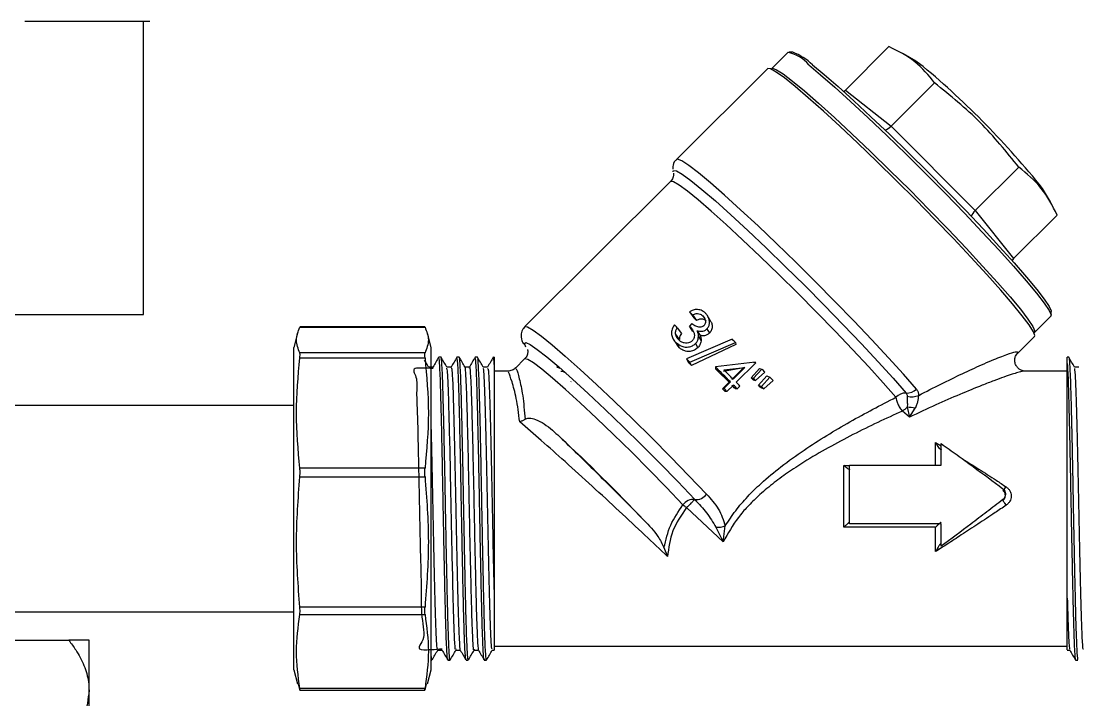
# Model space of a CAD drawing. Extents: x 75 to 2075, y 25 to 1460.
# Drawn here: x 573.8 to 705.5, y 1059.9 to 1144.5 of the extents above; entities that cross this region are included whole.
import ezdxf

# ---------------------------------------------------------------- set-up
doc = ezdxf.new("R2010")
doc.units = 0
doc.header["$LTSCALE"] = 5
doc.linetypes.add('SLD-KATı', pattern=[0])
doc.layers.get('0').update_dxf_attribs({"linetype": 'CONTINUOUS'})

msp = doc.modelspace()

# ---------------------------------------------------------------- linework, layer by layer
at = {"color": 7, "linetype": 'SLD-KATı'}
for p, q in [((574.274, 1144.499), (589.86, 1144.499)), ((589.067, 1107.921), (589.067, 1144.499)), ((676.55, 1135.908), (681.982, 1141.317)), ((669.392, 1140.592), (667.372, 1138.58)), ((669.998, 1140.624), (669.495, 1140.626)), ((685.334, 1139.486), (683.759, 1140.416)), ((666.867, 1138.581), (655.485, 1127.247)), ((682.241, 1131.382), (687.673, 1136.79)), ((676.55, 1135.908), (682.241, 1131.382)), ((682.241, 1131.382), (692.726, 1120.874)), ((692.726, 1120.874), (698.158, 1126.282)), ((655.085, 1125.708), (655.081, 1125.745)), ((654.743, 1124.492), (636.576, 1106.401)), ((702.098, 1121.958), (701.114, 1123.639)), ((692.726, 1120.874), (697.52, 1114.892)), ((697.52, 1114.892), (702.952, 1120.3)), ((547.281, 1107.921), (589.067, 1107.921)), ((657.104, 1108.244), (657.639, 1107.493)), ((657.485, 1107.88), (657.981, 1107.166)), ((658.761, 1107.747), (659.018, 1107.357)), ((702.187, 1107.796), (702.187, 1108.299)), ((657.43, 1106.783), (657.109, 1106.463)), ((657.552, 1105.802), (657.109, 1106.463)), ((700.133, 1105.681), (702.153, 1107.693)), ((608.257, 1105.578), (607.781, 1103.803)), ((608.553, 1106.338), (608.569, 1106.346)), ((608.553, 1106.338), (624.153, 1106.338)), ((624.137, 1106.365), (608.569, 1106.365)), ((624.153, 1106.338), (624.137, 1106.346)), ((624.924, 1103.803), (624.449, 1105.578)), ((655.861, 1104.814), (655.378, 1105.514)), ((655.594, 1106.27), (656.104, 1105.543)), ((658.086, 1105.888), (658.448, 1105.304)), ((658.238, 1105.151), (658.554, 1104.611)), ((659.293, 1106.124), (659.605, 1105.588)), ((697.878, 1102.932), (700.132, 1105.176)), ((607.781, 1094.883), (607.781, 1103.803)), ((624.924, 1063.612), (624.924, 1103.803)), ((655.856, 1103.775), (655.434, 1104.418)), ((655.856, 1103.775), (655.598, 1104.121)), ((662.432, 1104.832), (656.762, 1102.367)), ((657.163, 1101.974), (662.84, 1104.428)), ((662.884, 1104.156), (657.371, 1101.54)), ((657.865, 1104.287), (658.156, 1103.772)), ((662.84, 1104.428), (662.884, 1104.156)), ((624.153, 1103.116), (608.553, 1103.116)), ((608.553, 1102.509), (624.153, 1102.509)), ((626.149, 1102.593), (625.865, 1102.593)), ((628.417, 1102.593), (628.133, 1102.593)), ((630.685, 1102.593), (630.401, 1102.593)), ((632.781, 1102.593), (632.669, 1102.593)), ((632.781, 1102.593), (632.781, 1101.692)), ((704.387, 1102.593), (704.21, 1102.593)), ((704.21, 1101.793), (704.21, 1102.593)), ((625.156, 1101.365), (624.595, 1101.365)), ((627.423, 1101.365), (626.863, 1101.365)), ((629.691, 1101.365), (629.131, 1101.365)), ((631.959, 1101.365), (631.399, 1101.365)), ((636.572, 1102.365), (635.423, 1101.221)), ((640.721, 1101.456), (640.591, 1101.328)), ((656.762, 1102.367), (657.01, 1101.893)), ((657.371, 1101.54), (657.163, 1101.974)), ((665.301, 1101.963), (660.361, 1101.372)), ((660.361, 1101.372), (660.375, 1101.129)), ((663.838, 1101.243), (661.353, 1100.823)), ((661.411, 1100.994), (664.013, 1101.298)), ((662.38, 1099.791), (663.838, 1101.243)), ((664.013, 1101.298), (662.554, 1099.845)), ((662.941, 1099.455), (665.38, 1101.883)), ((664.013, 1101.298), (663.838, 1101.243)), ((664.797, 1100.028), (665.848, 1101.178)), ((665.096, 1101.94), (665.301, 1101.963)), ((665.848, 1101.178), (666.138, 1101.114)), ((705.662, 1101.365), (705.102, 1101.365)), ((634.499, 1100.85), (632.781, 1100.85)), ((664.797, 1100.028), (665.093, 1099.959)), ((666.138, 1101.114), (665.093, 1099.959)), ((665.364, 1099.683), (665.093, 1099.959)), ((665.364, 1099.683), (666.524, 1100.721)), ((665.705, 1099.101), (666.756, 1100.251)), ((667.148, 1100.082), (666.103, 1098.927)), ((666.756, 1100.251), (667.148, 1100.082)), ((704.21, 1100.85), (698.92, 1100.85)), ((642.356, 1099.556), (642.336, 1099.497)), ((661.231, 1098.647), (662.045, 1099.457)), ((661.405, 1098.701), (661.231, 1098.647)), ((662.219, 1099.511), (661.405, 1098.701)), ((661.792, 1098.311), (662.605, 1099.121)), ((662.219, 1099.511), (662.045, 1099.457)), ((662.812, 1098.681), (663.073, 1098.647)), ((663.073, 1098.647), (663.408, 1098.981)), ((665.041, 1099.78), (665.364, 1099.683)), ((665.943, 1098.856), (665.705, 1099.101)), ((665.705, 1099.101), (666.103, 1098.927)), ((665.943, 1098.856), (666.369, 1098.655)), ((666.369, 1098.655), (666.103, 1098.927)), ((666.369, 1098.655), (667.529, 1099.692)), ((661.792, 1098.311), (661.579, 1098.296)), ((607.781, 1096.564), (547.281, 1096.564)), ((684.272, 1096.762), (684.243, 1096.337)), ((684.243, 1096.337), (684.54, 1095.106)), ((684.54, 1095.106), (685.261, 1096.221)), ((607.781, 1063.612), (607.781, 1094.883)), ((684.54, 1095.106), (683.649, 1095.866)), ((687.781, 1089.085), (687.781, 1091.947)), ((688.496, 1089.119), (688.496, 1091.805)), ((624.153, 1088.739), (608.553, 1088.739)), ((676.353, 1081.385), (676.353, 1089.085)), ((677.067, 1081.826), (677.067, 1089.119)), ((677.067, 1089.119), (688.496, 1089.119)), ((608.553, 1087.667), (624.153, 1087.667)), ((696.494, 1085.339), (696.494, 1085.505)), ((661.322, 1079.554), (656.762, 1083.828)), ((660.405, 1081.393), (661.322, 1079.554)), ((661.322, 1079.554), (661.585, 1081.551)), ((677.067, 1081.999), (677.059, 1081.999)), ((688.496, 1081.826), (677.067, 1081.826)), ((688.496, 1079.005), (688.496, 1081.826)), ((687.781, 1081.385), (676.353, 1081.385)), ((687.781, 1078.344), (687.781, 1081.385)), ((653.94, 1078.849), (654.378, 1077.713)), ((624.153, 1071.415), (608.553, 1071.415)), ((547.281, 1070.85), (607.781, 1070.85)), ((608.553, 1070.505), (624.153, 1070.505)), ((567.661, 1067.288), (579.759, 1067.288)), ((582.281, 1061.012), (582.281, 1067.288)), ((625.723, 1066.049), (626.284, 1066.049)), ((627.99, 1066.049), (628.552, 1066.049)), ((630.258, 1066.049), (630.819, 1066.049)), ((632.526, 1066.049), (632.781, 1066.049)), ((632.781, 1066.564), (704.21, 1066.564)), ((704.21, 1066.049), (704.523, 1066.049)), ((624.924, 1064.821), (625.015, 1064.821)), ((626.999, 1064.821), (627.283, 1064.821)), ((629.267, 1064.821), (629.551, 1064.821)), ((631.535, 1064.821), (631.818, 1064.821)), ((705.238, 1064.821), (705.521, 1064.821)), ((607.781, 1063.612), (608.257, 1061.836)), ((624.449, 1061.837), (624.924, 1063.612)), ((608.352, 1061.862), (608.553, 1061.077)), ((624.153, 1061.077), (624.356, 1061.862)), ((582.281, 1045.859), (582.281, 1061.012)), ((624.153, 1061.291), (608.553, 1061.291)), ((608.569, 1061.05), (624.137, 1061.05))]:
    msp.add_line(p, q, dxfattribs=at)
at = {"color": 8, "linetype": 'SLD-KATı'}
for p, q in [((698.084, 1103.207), (697.858, 1102.952)), ((687.781, 1091.947), (688.496, 1091.523)), ((676.353, 1089.085), (677.067, 1089.085))]:
    msp.add_line(p, q, dxfattribs=at)
at = {"color": 7, "linetype": 'SLD-KATı', "flags": 128}
for points in [[(686.249, 1138.825), (685.48, 1139.394), (685.334, 1139.486)], [(700.132, 1105.176), (700.167, 1105.281), (699.989, 1105.772), (699.46, 1106.606), (698.591, 1107.766), (697.4, 1109.226), (695.913, 1110.956), (694.161, 1112.919), (692.182, 1115.073), (690.018, 1117.372), (687.715, 1119.767), (685.323, 1122.207), (682.891, 1124.64), (680.472, 1127.014), (678.118, 1129.279), (675.878, 1131.386), (673.801, 1133.29), (671.931, 1134.951), (670.307, 1136.334), (668.965, 1137.408), (667.932, 1138.152), (667.231, 1138.548), (666.877, 1138.59), (666.867, 1138.581)], [(667.338, 1138.5), (667.464, 1138.614), (667.948, 1138.442), (668.786, 1137.906), (669.959, 1137.017)], [(671.979, 1139.029), (673.459, 1137.808), (675.215, 1136.282), (677.206, 1134.484), (679.389, 1132.456), (681.714, 1130.241), (684.13, 1127.891), (686.582, 1125.457), (689.017, 1122.993), (691.379, 1120.555), (693.616, 1118.197), (695.677, 1115.972), (697.518, 1113.93), (699.096, 1112.115), (700.376, 1110.57), (701.33, 1109.327), (701.937, 1108.416), (702.182, 1107.855), (702.153, 1107.693)], [(672.444, 1139.052), (673.901, 1137.849), (675.63, 1136.346), (677.59, 1134.577), (679.739, 1132.579), (682.029, 1130.399), (684.408, 1128.085), (686.822, 1125.688), (689.22, 1123.262), (691.545, 1120.862), (693.748, 1118.54), (695.777, 1116.35), (697.589, 1114.338), (699.143, 1112.552), (700.404, 1111.03), (701.343, 1109.807), (701.94, 1108.909), (702.182, 1108.357), (702.187, 1108.299)], [(669.959, 1137.017), (671.439, 1135.796), (673.194, 1134.27), (675.186, 1132.472), (677.368, 1130.444), (679.694, 1128.23), (682.11, 1125.879), (684.562, 1123.445), (686.997, 1120.981), (689.359, 1118.543), (691.595, 1116.185), (693.657, 1113.96), (695.497, 1111.918), (697.075, 1110.104), (698.356, 1108.558), (699.31, 1107.315), (699.916, 1106.404), (700.162, 1105.844), (700.052, 1105.648)], [(636.701, 1103.858), (636.543, 1104.291), (636.723, 1104.408), (637.257, 1104.165), (638.132, 1103.568), (639.327, 1102.63), (640.813, 1101.377), (642.553, 1099.837), (644.504, 1098.049), (646.62, 1096.057), (648.847, 1093.909), (651.132, 1091.658), (653.418, 1089.36), (655.65, 1087.069), (657.772, 1084.844)], [(640.591, 1101.328), (640.666, 1101.351), (640.969, 1101.241)]]:
    msp.add_lwpolyline(points, dxfattribs=at)
at = {"color": 8, "linetype": 'SLD-KATı', "flags": 128}
for points in [[(685.398, 1098.622), (683.785, 1100.466), (681.92, 1102.526), (679.845, 1104.759), (677.605, 1107.116), (675.246, 1109.546), (672.821, 1111.998), (670.38, 1114.419), (667.976, 1116.756), (665.662, 1118.96), (663.486, 1120.984), (661.495, 1122.783), (659.732, 1124.32), (658.236, 1125.561), (657.037, 1126.48), (656.161, 1127.057), (655.629, 1127.279), (655.487, 1127.249)], [(655.081, 1125.745), (655.126, 1125.88), (655.493, 1125.826), (656.219, 1125.404), (657.287, 1124.624), (658.674, 1123.504), (660.346, 1122.068), (662.267, 1120.35), (664.392, 1118.389), (666.673, 1116.229), (669.059, 1113.919), (671.494, 1111.514), (673.923, 1109.066), (676.291, 1106.632), (678.545, 1104.267), (680.632, 1102.025), (682.505, 1099.958), (684.121, 1098.112)], [(682.844, 1097.602), (681.278, 1099.39), (679.463, 1101.393), (677.442, 1103.565), (675.259, 1105.855), (672.965, 1108.213), (670.611, 1110.585), (668.252, 1112.916), (665.941, 1115.153), (663.731, 1117.245), (661.672, 1119.145), (659.812, 1120.81), (658.192, 1122.2), (656.849, 1123.286), (655.814, 1124.042), (655.111, 1124.45), (654.755, 1124.502), (654.743, 1124.492)], [(636.576, 1106.401), (636.588, 1106.411), (636.943, 1106.36), (637.644, 1105.953), (638.676, 1105.2), (640.016, 1104.117), (641.632, 1102.73), (643.488, 1101.07), (645.543, 1099.175), (647.748, 1097.087), (650.055, 1094.854), (652.411, 1092.527), (654.762, 1090.159), (657.054, 1087.804), (659.237, 1085.514)], [(656.308, 1084.173), (654.251, 1086.33), (652.085, 1088.549), (649.87, 1090.773), (647.662, 1092.941), (645.521, 1094.997), (643.504, 1096.886), (641.663, 1098.559), (640.048, 1099.97), (638.702, 1101.082), (637.659, 1101.867), (636.949, 1102.303), (636.588, 1102.378), (636.573, 1102.366)]]:
    msp.add_lwpolyline(points, dxfattribs=at)
at = {"color": 7, "linetype": 'SLD-KATı'}
for centre, radius, start, end in [((668.581, 1136.326), 4.342, 38.50312, 79.23245), ((667.249, 1133.659), 7.487, 46.06996, 68.45788), ((618.44, 1057.582), 105.823, 38.6253, 50.15077), ((443.708, 884.72), 309.032, 46.23017, 46.32782), ((427.03, 867.373), 330.626, 46.26639, 46.35356), ((467.388, 908.208), 275.518, 46.23022, 46.32863), ((380.538, 819.975), 400.759, 45.21741, 45.29947), ((409.852, 849.756), 353.237, 45.56273, 45.6538), ((399.343, 838.332), 368.587, 45.56935, 45.64777), ((392.111, 831.709), 380.363, 44.75441, 45.15047), ((609.545, 1046.741), 78.474, 44.64282, 44.72442), ((641.1, 1099.9), 0.921, 47.97941, 90.27673), ((418.107, 857.595), 343.515, 44.75515, 45.1492), ((392.82, 832.42), 379.833, 44.75377, 44.99818), ((454.78, 893.677), 294.429, 44.42793, 44.49559), ((420.235, 859.373), 344.829, 44.41931, 44.51094), ((401.773, 841.268), 370.687, 44.19868, 44.28297), ((402.477, 842.119), 364.363, 44.67476, 44.75242), ((365.688, 805.53), 416.411, 44.67659, 44.75221), ((389.776, 829.658), 383.303, 44.57583, 44.66518), ((398.331, 837.837), 371.631, 44.57143, 44.67399), ((381.437, 821.18), 395.83, 44.57326, 44.66955), ((684.207, 1099.752), 1.643, 267.01457, 316.5069), ((684.036, 1096.471), 1.643, 87.0165, 136.5043), ((684.842, 1099.709), 2.062, 253.35822, 294.24662), ((684.318, 1092.488), 3.85, 75.83159, 91.12685), ((449.691, 888.991), 279.396, 43.77261, 46.81057), ((657.94, 1086.411), 1.576, 263.88878, 325.33247), ((657.605, 1083.277), 1.576, 83.88514, 145.33474), ((660.628, 1084.216), 2.832, 265.49128, 289.74691)]:
    msp.add_arc(centre, radius, start, end, dxfattribs=at)
for centre, major_axis, ratio, start_param, end_param in [((675.385, 1137.075), (1.168, -1.164), 0.8643122, 6.0761157, 6.2797594), ((681.709, 1132.046), (0.953, 1.066), 0.5902741, 3.9489408, 4.6137964), ((693.359, 1120.371), (1.066, 0.954), 0.5594683, 1.6659631, 2.3364668), ((698.685, 1113.724), (1.168, -1.164), 0.8643122, 3.1381668, 3.3635404)]:
    msp.add_ellipse(centre, major_axis=major_axis, ratio=ratio, start_param=start_param, end_param=end_param, dxfattribs=at)
for points, knots in [([(687.673, 1136.79), (686.913, 1137.732), (685.392, 1139.616), (683.119, 1140.75), (681.982, 1141.317)], [0, 0, 0, 0, 0.4999992, 1, 1, 1, 1]), ([(698.158, 1126.282), (696.614, 1128.203), (693.498, 1132.082), (689.627, 1135.211), (687.673, 1136.79)], [0, 0, 0, 0, 0.49521637, 1, 1, 1, 1]), ([(655.535, 1127.245), (655.473, 1127.2), (655.174, 1126.984), (655.02, 1126.418), (655.044, 1126.136), (655.053, 1126.037)], [0, 0, 0, 0, 0.1457422, 0.6995852, 1, 1, 1, 1]), ([(702.952, 1120.3), (702.348, 1121.474), (701.128, 1123.844), (699.154, 1125.465), (698.158, 1126.282)], [0, 0, 0, 0, 0.4952153, 1, 1, 1, 1]), ([(655.113, 1125.546), (655.12, 1125.517), (655.137, 1125.439), (655.111, 1125.096), (654.96, 1124.666), (654.762, 1124.538), (654.724, 1124.514)], [0, 0, 0, 0, 0.2041467, 0.5495478, 0.9148521, 1, 1, 1, 1]), ([(659.102, 1108.086), (658.93, 1108.221), (658.601, 1108.478), (657.997, 1108.566), (657.491, 1108.458), (657.221, 1108.308), (657.104, 1108.244)], [0, 0, 0, 0, 0.30639875, 0.58325862, 0.82024749, 1, 1, 1, 1]), ([(657.485, 1107.88), (657.644, 1107.941), (657.904, 1108.042), (658.289, 1108.029), (658.562, 1107.92), (658.701, 1107.8), (658.761, 1107.747)], [0, 0, 0, 0, 0.3615303, 0.5909738, 0.8201213, 1, 1, 1, 1]), ([(658.761, 1107.747), (658.865, 1107.627), (659.037, 1107.427), (659.11, 1107.077), (659.086, 1106.813), (659, 1106.628), (658.925, 1106.544), (658.897, 1106.513)], [0, 0, 0, 0, 0.3451303, 0.5737927, 0.7616636, 0.9118337, 1, 1, 1, 1]), ([(659.293, 1106.124), (659.379, 1106.234), (659.548, 1106.449), (659.635, 1106.856), (659.592, 1107.32), (659.407, 1107.755), (659.188, 1107.992), (659.102, 1108.086)], [0, 0, 0, 0, 0.1853448, 0.3619892, 0.5488291, 0.8221821, 1, 1, 1, 1]), ([(655.23, 1106.618), (655.099, 1106.389), (654.881, 1106.007), (654.861, 1105.405), (655.019, 1104.916), (655.249, 1104.603), (655.405, 1104.447), (655.434, 1104.418)], [0, 0, 0, 0, 0.31221344, 0.51940734, 0.72626103, 0.94908605, 1, 1, 1, 1]), ([(657.109, 1106.463), (657.289, 1106.268), (657.552, 1105.982), (657.739, 1105.494), (657.735, 1105.119), (657.626, 1104.815), (657.502, 1104.674), (657.459, 1104.626)], [0, 0, 0, 0, 0.3835675, 0.5611857, 0.7396029, 0.9097536, 1, 1, 1, 1]), ([(658.897, 1106.513), (658.823, 1106.456), (658.684, 1106.348), (658.409, 1106.299), (658.06, 1106.361), (657.716, 1106.53), (657.509, 1106.713), (657.43, 1106.783)], [0, 0, 0, 0, 0.16420832, 0.30836777, 0.48330409, 0.8028247, 1, 1, 1, 1]), ([(659.185, 1107.103), (659.102, 1107.169), (658.95, 1107.293), (658.661, 1107.356), (658.332, 1107.319), (658.114, 1107.224), (657.981, 1107.166)], [0, 0, 0, 0, 0.2492654, 0.4609988, 0.6726966, 1, 1, 1, 1]), ([(659.878, 1106.898), (659.816, 1106.995), (659.693, 1107.188), (659.571, 1107.381), (659.51, 1107.477)], [0, 0, 0, 0, 0.50000033, 1, 1, 1, 1]), ([(659.859, 1106.897), (659.904, 1106.758), (659.998, 1106.465), (659.904, 1106.005), (659.731, 1105.722), (659.619, 1105.603), (659.605, 1105.588)], [0, 0, 0, 0, 0.3138143, 0.6579413, 0.9577395, 1, 1, 1, 1]), ([(608.553, 1103.116), (608.346, 1103.651), (607.931, 1104.724), (608.345, 1105.798), (608.553, 1106.338)], [0, 0, 0, 0, 0.4975912, 1, 1, 1, 1]), ([(624.153, 1106.338), (624.359, 1105.803), (624.774, 1104.729), (624.361, 1103.656), (624.153, 1103.116)], [0, 0, 0, 0, 0.4975915, 1, 1, 1, 1]), ([(636.602, 1106.373), (636.483, 1106.25), (636.177, 1105.936), (636.096, 1105.283), (636.204, 1104.699), (636.312, 1104.423), (636.438, 1104.22), (636.448, 1104.204)], [0, 0, 0, 0, 0.1353503, 0.3472661, 0.5680894, 0.9659141, 1, 1, 1, 1]), ([(655.378, 1105.514), (655.378, 1105.583), (655.376, 1105.719), (655.444, 1105.978), (655.535, 1106.156), (655.594, 1106.27)], [0, 0, 0, 0, 0.2603928, 0.5208144, 1, 1, 1, 1]), ([(655.78, 1104.752), (655.717, 1104.818), (655.603, 1104.938), (655.446, 1105.188), (655.405, 1105.387), (655.378, 1105.514)], [0, 0, 0, 0, 0.3115476, 0.5599804, 1, 1, 1, 1]), ([(656.104, 1105.543), (656.06, 1105.463), (655.974, 1105.311), (655.879, 1105.066), (655.867, 1104.899), (655.861, 1104.814)], [0, 0, 0, 0, 0.3487512, 0.6671924, 1, 1, 1, 1]), ([(657.865, 1104.287), (657.918, 1104.346), (658.06, 1104.502), (658.198, 1104.801), (658.225, 1105.041), (658.238, 1105.151)], [0, 0, 0, 0, 0.2442028, 0.64954928, 1, 1, 1, 1]), ([(658.086, 1105.888), (658.261, 1105.851), (658.545, 1105.79), (658.951, 1105.873), (659.17, 1106.011), (659.273, 1106.106), (659.293, 1106.124)], [0, 0, 0, 0, 0.4155168, 0.6756032, 0.9368344, 1, 1, 1, 1]), ([(658.238, 1105.151), (658.238, 1105.249), (658.237, 1105.425), (658.177, 1105.672), (658.116, 1105.816), (658.086, 1105.888)], [0, 0, 0, 0, 0.3811532, 0.6873008, 1, 1, 1, 1]), ([(659.605, 1105.588), (659.504, 1105.504), (659.3, 1105.334), (658.878, 1105.233), (658.599, 1105.279), (658.448, 1105.304)], [0, 0, 0, 0, 0.31349989, 0.62987667, 1, 1, 1, 1]), ([(658.448, 1105.304), (658.478, 1105.223), (658.533, 1105.074), (658.568, 1104.838), (658.559, 1104.688), (658.554, 1104.611)], [0, 0, 0, 0, 0.3659094, 0.6784506, 1, 1, 1, 1]), ([(655.111, 1104.81), (655.19, 1104.692), (655.349, 1104.457), (655.507, 1104.223), (655.586, 1104.106)], [0, 0, 0, 0, 0.5000059, 1, 1, 1, 1]), ([(655.434, 1104.418), (655.659, 1104.24), (656.031, 1103.948), (656.703, 1103.815), (657.242, 1103.893), (657.635, 1104.079), (657.808, 1104.235), (657.865, 1104.287)], [0, 0, 0, 0, 0.3235373, 0.5334229, 0.7440267, 0.9145962, 1, 1, 1, 1]), ([(657.459, 1104.626), (657.357, 1104.545), (657.166, 1104.392), (656.806, 1104.324), (656.441, 1104.348), (656.079, 1104.493), (655.879, 1104.666), (655.78, 1104.752)], [0, 0, 0, 0, 0.2023726, 0.3812028, 0.5642124, 0.7843815, 1, 1, 1, 1]), ([(658.554, 1104.611), (658.54, 1104.523), (658.503, 1104.286), (658.36, 1103.994), (658.207, 1103.827), (658.156, 1103.772)], [0, 0, 0, 0, 0.2868719, 0.7660365, 1, 1, 1, 1]), ([(608.553, 1102.509), (608.564, 1102.63), (608.587, 1102.873), (608.577, 1103.051), (608.558, 1103.102), (608.553, 1103.116)], [0, 0, 0, 0, 0.4171097, 0.8343055, 1, 1, 1, 1]), ([(624.153, 1102.509), (624.141, 1102.63), (624.118, 1102.873), (624.129, 1103.051), (624.148, 1103.102), (624.153, 1103.116)], [0, 0, 0, 0, 0.4171097, 0.8343055, 1, 1, 1, 1]), ([(625.853, 1102.583), (625.735, 1102.378), (625.499, 1101.969), (625.262, 1101.56), (625.144, 1101.355)], [0, 0, 0, 0, 0.5000063, 1, 1, 1, 1]), ([(626.869, 1101.356), (626.75, 1101.56), (626.514, 1101.97), (626.277, 1102.379), (626.159, 1102.584)], [0, 0, 0, 0, 0.4999953, 1, 1, 1, 1]), ([(628.121, 1102.583), (628.003, 1102.378), (627.766, 1101.969), (627.53, 1101.56), (627.412, 1101.355)], [0, 0, 0, 0, 0.5000101, 1, 1, 1, 1]), ([(629.137, 1101.355), (629.018, 1101.56), (628.782, 1101.969), (628.545, 1102.379), (628.427, 1102.583)], [0, 0, 0, 0, 0.4999869, 1, 1, 1, 1]), ([(630.389, 1102.583), (630.271, 1102.378), (630.034, 1101.969), (629.798, 1101.56), (629.68, 1101.355)], [0, 0, 0, 0, 0.5000026, 1, 1, 1, 1]), ([(631.405, 1101.355), (631.287, 1101.559), (631.05, 1101.969), (630.814, 1102.378), (630.695, 1102.583)], [0, 0, 0, 0, 0.5000036, 1, 1, 1, 1]), ([(632.657, 1102.583), (632.539, 1102.378), (632.302, 1101.969), (632.066, 1101.56), (631.947, 1101.355)], [0, 0, 0, 0, 0.5000063, 1, 1, 1, 1]), ([(632.781, 1101.692), (632.762, 1101.973), (632.723, 1102.518), (632.687, 1102.481), (632.669, 1102.463)], [0, 0, 0, 0, 0.5165295, 1, 1, 1, 1]), ([(636.926, 1103.551), (636.938, 1103.514), (636.961, 1103.44), (636.966, 1103.089), (636.841, 1102.643), (636.618, 1102.453), (636.536, 1102.382)], [0, 0, 0, 0, 0.2846685, 0.5646241, 0.839213, 1, 1, 1, 1]), ([(658.156, 1103.772), (658.03, 1103.667), (657.75, 1103.436), (657.206, 1103.277), (656.647, 1103.306), (656.186, 1103.494), (655.958, 1103.688), (655.856, 1103.775)], [0, 0, 0, 0, 0.189531, 0.4196427, 0.6374282, 0.837905, 1, 1, 1, 1]), ([(685.689, 1097.828), (686.616, 1098.306), (688.465, 1099.259), (691.105, 1100.533), (693.209, 1101.497), (694.753, 1102.166), (695.811, 1102.601), (696.884, 1103.009), (697.858, 1103.323), (698.011, 1103.244), (698.084, 1103.207)], [0, 0, 0, 0, 0.1692759, 0.337794, 0.4997775, 0.5898397, 0.6729664, 0.7499313, 0.8803641, 1, 1, 1, 1]), ([(698.933, 1100.85), (698.774, 1100.869), (698.52, 1100.9), (698.134, 1101.147), (697.854, 1101.462), (697.669, 1101.887), (697.634, 1102.346), (697.742, 1102.751), (697.861, 1102.9), (697.921, 1102.975)], [0, 0, 0, 0, 0.18553, 0.2980026, 0.4236539, 0.5605208, 0.7045654, 0.85174, 1, 1, 1, 1]), ([(705.108, 1101.355), (704.99, 1101.559), (704.753, 1101.969), (704.517, 1102.378), (704.399, 1102.583)], [0, 0, 0, 0, 0.4999906, 1, 1, 1, 1]), ([(704.399, 1102.541), (704.403, 1102.546), (704.426, 1102.576), (704.471, 1102.15), (704.531, 1101.235), (704.593, 1099.773), (704.65, 1097.862), (704.711, 1095.526), (704.773, 1092.879), (704.836, 1089.945), (704.896, 1086.862), (704.954, 1083.661), (705.015, 1080.489), (705.078, 1077.381), (705.14, 1074.48), (705.2, 1071.815), (705.258, 1069.512), (705.321, 1067.587), (705.399, 1065.793), (705.465, 1064.849), (705.51, 1064.875), (705.521, 1064.881)], [0, 0, 0, 0, 0.0115023, 0.0630258, 0.1159293, 0.1694356, 0.2244936, 0.2779986, 0.3330551, 0.3865603, 0.4416176, 0.4951231, 0.5501808, 0.6036855, 0.6587422, 0.7122484, 0.7673067, 0.8208117, 0.8758682, 0.970521, 1, 1, 1, 1]), ([(625.157, 1101.164), (624.231, 1101.227), (622.203, 1101.365), (623.239, 1100.219), (623.056, 1098.309), (623.205, 1095.6), (623.271, 1092.272), (623.361, 1088.485), (623.45, 1084.014), (623.541, 1079.024), (623.701, 1074.034), (623.637, 1069.912), (624.389, 1067.156), (622.548, 1065.93), (625.388, 1066.16), (626.278, 1066.232)], [0, 0, 0, 0, 0.0602302, 0.1318848, 0.2028807, 0.2726586, 0.3440207, 0.4155249, 0.4854436, 0.5799014, 0.6748999, 0.7680287, 0.8632703, 0.9571296, 1, 1, 1, 1]), ([(624.601, 1101.355), (624.483, 1101.559), (624.314, 1101.853), (624.144, 1102.146), (624.093, 1102.235)], [0, 0, 0, 0, 0.69765847, 1, 1, 1, 1]), ([(626.988, 1064.963), (626.981, 1064.932), (626.954, 1064.814), (626.911, 1065.38), (626.851, 1066.324), (626.791, 1067.809), (626.729, 1069.747), (626.671, 1072.093), (626.611, 1074.79), (626.549, 1077.716), (626.486, 1080.838), (626.425, 1084.014), (626.368, 1087.21), (626.306, 1090.278), (626.244, 1093.186), (626.181, 1095.801), (626.122, 1098.093), (626.064, 1099.964), (626.001, 1101.363), (625.934, 1102.42), (625.89, 1102.418), (625.865, 1102.418)], [0, 0, 0, 0, 0.0191019, 0.0706095, 0.1221169, 0.1750041, 0.2284943, 0.2835354, 0.337024, 0.3920639, 0.4455531, 0.5005929, 0.5540824, 0.6091229, 0.6626116, 0.7176514, 0.7711414, 0.8261829, 0.8796715, 0.934711, 1, 1, 1, 1]), ([(627.283, 1064.997), (627.272, 1064.943), (627.242, 1064.794), (627.194, 1065.371), (627.135, 1066.326), (627.074, 1067.808), (627.013, 1069.747), (626.955, 1072.093), (626.895, 1074.79), (626.832, 1077.716), (626.77, 1080.838), (626.709, 1084.014), (626.651, 1087.21), (626.59, 1090.278), (626.527, 1093.186), (626.465, 1095.801), (626.405, 1098.093), (626.347, 1099.964), (626.285, 1101.363), (626.217, 1102.42), (626.173, 1102.418), (626.149, 1102.418)], [0, 0, 0, 0, 0.0290382, 0.080024, 0.1310097, 0.1833611, 0.2363096, 0.290793, 0.3437398, 0.3982222, 0.4511695, 0.5056518, 0.5585995, 0.6130824, 0.6660293, 0.7205115, 0.7734597, 0.8279436, 0.8808904, 0.9353724, 1, 1, 1, 1]), ([(627.991, 1066.226), (627.98, 1066.177), (627.932, 1065.973), (627.848, 1067.289), (627.732, 1070.085), (627.628, 1074.272), (627.513, 1079.293), (627.403, 1084.743), (627.296, 1090.094), (627.18, 1094.848), (627.075, 1098.534), (626.968, 1100.874), (626.9, 1101.126), (626.869, 1101.24)], [0, 0, 0, 0, 0.030944, 0.1291892, 0.2286502, 0.3259289, 0.4252705, 0.5238126, 0.621631, 0.7211984, 0.8185823, 0.9176825, 1, 1, 1, 1]), ([(627.423, 1101.321), (627.458, 1101.197), (627.531, 1100.943), (627.642, 1098.54), (627.747, 1094.846), (627.863, 1090.094), (627.97, 1084.743), (628.08, 1079.293), (628.195, 1074.273), (628.299, 1070.081), (628.415, 1067.304), (628.495, 1065.997), (628.539, 1066.165), (628.546, 1066.194)], [0, 0, 0, 0, 0.0932169, 0.1922877, 0.2896428, 0.3891806, 0.48697, 0.5854829, 0.684795, 0.7820448, 0.8814764, 0.9796924, 1, 1, 1, 1]), ([(629.256, 1064.963), (629.249, 1064.932), (629.222, 1064.814), (629.179, 1065.38), (629.119, 1066.324), (629.058, 1067.809), (628.997, 1069.747), (628.939, 1072.093), (628.879, 1074.79), (628.817, 1077.716), (628.754, 1080.838), (628.693, 1084.014), (628.635, 1087.21), (628.574, 1090.278), (628.511, 1093.186), (628.449, 1095.801), (628.39, 1098.093), (628.331, 1099.964), (628.269, 1101.363), (628.202, 1102.42), (628.157, 1102.418), (628.133, 1102.418)], [0, 0, 0, 0, 0.01910548, 0.07061285, 0.12212011, 0.17500707, 0.22849714, 0.28353798, 0.3370264, 0.39206616, 0.44555509, 0.50059475, 0.55408405, 0.60912432, 0.66261282, 0.71765242, 0.77114225, 0.82618353, 0.8796719, 0.93471127, 1, 1, 1, 1]), ([(629.551, 1064.997), (629.54, 1064.943), (629.51, 1064.794), (629.462, 1065.371), (629.403, 1066.326), (629.342, 1067.808), (629.28, 1069.747), (629.223, 1072.093), (629.162, 1074.79), (629.1, 1077.716), (629.037, 1080.838), (628.977, 1084.014), (628.919, 1087.21), (628.858, 1090.278), (628.795, 1093.186), (628.733, 1095.801), (628.673, 1098.093), (628.615, 1099.964), (628.552, 1101.363), (628.485, 1102.42), (628.441, 1102.418), (628.417, 1102.418)], [0, 0, 0, 0, 0.0290382, 0.080024, 0.1310097, 0.1833611, 0.2363096, 0.290793, 0.3437398, 0.3982222, 0.4511695, 0.5056518, 0.5585995, 0.6130824, 0.6660293, 0.7205115, 0.7734597, 0.8279436, 0.8808904, 0.9353724, 1, 1, 1, 1]), ([(630.259, 1066.168), (630.252, 1066.131), (630.213, 1065.905), (630.145, 1066.858), (630.041, 1068.917), (629.945, 1072.2), (629.849, 1076.291), (629.746, 1080.935), (629.652, 1085.783), (629.554, 1090.483), (629.452, 1094.672), (629.358, 1098.084), (629.259, 1100.335), (629.183, 1101.393), (629.144, 1101.269), (629.137, 1101.248)], [0, 0, 0, 0, 0.017247, 0.104058, 0.1926688, 0.2799026, 0.3670044, 0.4556237, 0.5425389, 0.6299712, 0.7185559, 0.8052276, 0.8929531, 0.9814604, 1, 1, 1, 1]), ([(629.692, 1101.221), (629.703, 1101.261), (629.745, 1101.418), (629.826, 1100.349), (629.925, 1098.08), (630.018, 1094.673), (630.121, 1090.483), (630.219, 1085.784), (630.313, 1080.935), (630.416, 1076.29), (630.512, 1072.202), (630.608, 1068.912), (630.712, 1066.877), (630.776, 1065.917), (630.811, 1066.099), (630.814, 1066.112)], [0, 0, 0, 0, 0.0300787, 0.1185018, 0.2061439, 0.2927331, 0.3812335, 0.4685826, 0.5554151, 0.6439502, 0.730969, 0.8181198, 0.9066463, 0.9933747, 1, 1, 1, 1]), ([(631.524, 1064.963), (631.517, 1064.932), (631.49, 1064.814), (631.447, 1065.38), (631.387, 1066.324), (631.326, 1067.809), (631.265, 1069.747), (631.207, 1072.093), (631.147, 1074.79), (631.085, 1077.716), (631.022, 1080.838), (630.961, 1084.014), (630.903, 1087.21), (630.842, 1090.278), (630.779, 1093.186), (630.717, 1095.801), (630.657, 1098.093), (630.599, 1099.964), (630.537, 1101.363), (630.47, 1102.42), (630.425, 1102.418), (630.401, 1102.418)], [0, 0, 0, 0, 0.0191019, 0.07060946, 0.1221169, 0.17500407, 0.22849433, 0.28353538, 0.33702398, 0.39206395, 0.44555307, 0.50059293, 0.55408243, 0.6091229, 0.6626116, 0.7176514, 0.77114142, 0.82618291, 0.87967147, 0.93471103, 1, 1, 1, 1]), ([(631.818, 1064.957), (631.808, 1064.919), (631.778, 1064.814), (631.73, 1065.365), (631.67, 1066.328), (631.61, 1067.808), (631.548, 1069.747), (631.491, 1072.093), (631.43, 1074.79), (631.368, 1077.716), (631.305, 1080.838), (631.244, 1084.014), (631.187, 1087.21), (631.126, 1090.278), (631.063, 1093.186), (631.001, 1095.801), (630.941, 1098.093), (630.883, 1099.964), (630.82, 1101.363), (630.753, 1102.42), (630.709, 1102.418), (630.685, 1102.418)], [0, 0, 0, 0, 0.0290973, 0.08008, 0.1310625, 0.1834108, 0.236356, 0.2908362, 0.3437797, 0.3982588, 0.4512029, 0.5056819, 0.5586263, 0.6131059, 0.6660496, 0.7205285, 0.7734735, 0.8279541, 0.8808976, 0.9353763, 1, 1, 1, 1]), ([(632.527, 1066.217), (632.502, 1066.229), (632.441, 1066.258), (632.339, 1068.19), (632.227, 1071.564), (632.121, 1076.125), (632.005, 1081.36), (631.9, 1086.836), (631.787, 1092.009), (631.674, 1096.431), (631.569, 1099.584), (631.474, 1101.231), (631.422, 1101.172), (631.406, 1101.154)], [0, 0, 0, 0, 0.0685277, 0.1678378, 0.2665814, 0.3643188, 0.463957, 0.5614647, 0.6605027, 0.7595852, 0.8570632, 0.9566954, 1, 1, 1, 1]), ([(631.96, 1101.166), (631.98, 1101.195), (632.036, 1101.277), (632.136, 1099.595), (632.241, 1096.428), (632.354, 1092.011), (632.467, 1086.833), (632.569, 1081.489), (632.68, 1076.412), (632.748, 1073.652), (632.781, 1072.283)], [0, 0, 0, 0, 0.0751927, 0.2111316, 0.3441312, 0.4793199, 0.614448, 0.7474882, 0.8747936, 1, 1, 1, 1]), ([(632.781, 1101.692), (632.781, 1101.308), (632.781, 1100.535), (632.781, 1098.815), (632.781, 1096.71), (632.781, 1094.21), (632.781, 1091.419), (632.781, 1088.434), (632.781, 1085.352), (632.781, 1082.238), (632.781, 1079.211), (632.781, 1076.369), (632.781, 1074.055), (632.781, 1072.786), (632.781, 1072.283)], [0, 0, 0, 0, 0.0842367, 0.169617, 0.2549841, 0.3430103, 0.4310358, 0.5174183, 0.603801, 0.6902671, 0.7767328, 0.8608141, 0.9448956, 1, 1, 1, 1]), ([(635.465, 1101.263), (635.396, 1101.202), (635.257, 1101.078), (635.006, 1100.949), (634.736, 1100.865), (634.551, 1100.855), (634.459, 1100.85)], [0, 0, 0, 0, 0.2481588, 0.5005335, 0.7526165, 1, 1, 1, 1]), ([(704.21, 1072.549), (704.21, 1073.341), (704.21, 1074.923), (704.21, 1077.654), (704.21, 1080.544), (704.21, 1083.549), (704.21, 1086.578), (704.21, 1089.549), (704.21, 1092.406), (704.21, 1095.054), (704.21, 1097.423), (704.21, 1099.406), (704.21, 1100.876), (704.21, 1101.518), (704.21, 1101.793)], [0, 0, 0, 0, 0.08432808, 0.16840449, 0.25248128, 0.33654658, 0.42062217, 0.5050826, 0.58954288, 0.67593136, 0.76232016, 0.84864753, 0.93498297, 1, 1, 1, 1]), ([(704.21, 1101.793), (704.23, 1101.458), (704.269, 1100.788), (704.328, 1099.209), (704.383, 1097.232), (704.444, 1094.827), (704.506, 1092.101), (704.569, 1089.111), (704.629, 1085.994), (704.687, 1082.784), (704.749, 1079.629), (704.812, 1076.561), (704.874, 1073.724), (704.932, 1071.144), (704.992, 1068.945), (705.054, 1067.141), (705.127, 1065.633), (705.187, 1064.85), (705.227, 1064.874), (705.238, 1064.881)], [0, 0, 0, 0, 0.0562048, 0.1124098, 0.1701205, 0.2284871, 0.2885465, 0.3469141, 0.4069739, 0.4653409, 0.5254008, 0.5837672, 0.6438264, 0.7021945, 0.7622554, 0.8206219, 0.8806811, 0.9678424, 1, 1, 1, 1]), ([(706.23, 1066.209), (706.215, 1066.176), (706.164, 1066.066), (706.075, 1067.49), (705.96, 1070.457), (705.856, 1074.743), (705.741, 1079.826), (705.632, 1085.291), (705.523, 1090.603), (705.408, 1095.275), (705.304, 1098.83), (705.199, 1100.972), (705.135, 1101.126), (705.109, 1101.191)], [0, 0, 0, 0, 0.0410316, 0.1396218, 0.2389656, 0.3362653, 0.435755, 0.5339825, 0.6321341, 0.7316457, 0.8289553, 0.9282645, 1, 1, 1, 1]), ([(685.398, 1098.622), (685.479, 1098.508), (685.638, 1098.282), (685.672, 1097.979), (685.689, 1097.828)], [0, 0, 0, 0, 0.5015957, 1, 1, 1, 1]), ([(661.585, 1081.551), (662, 1082.19), (662.835, 1083.473), (664.359, 1085.23), (666.239, 1087.078), (668.593, 1089.03), (672.275, 1091.66), (677.113, 1094.607), (680.934, 1096.604), (682.844, 1097.602)], [0, 0, 0, 0, 0.0828869, 0.1664118, 0.2514206, 0.3694332, 0.5001717, 0.7501546, 1, 1, 1, 1]), ([(682.844, 1097.602), (682.86, 1097.476), (682.895, 1097.214), (683.012, 1096.915), (683.072, 1096.76)], [0, 0, 0, 0, 0.4807384, 1, 1, 1, 1]), ([(684.121, 1098.112), (684.159, 1098.058), (684.234, 1097.95), (684.245, 1097.805), (684.251, 1097.733)], [0, 0, 0, 0, 0.5029382, 1, 1, 1, 1]), ([(684.251, 1097.733), (684.252, 1097.672), (684.254, 1097.535), (684.266, 1097.211), (684.27, 1096.937), (684.272, 1096.762)], [0, 0, 0, 0, 0.2202812, 0.5012733, 1, 1, 1, 1]), ([(685.261, 1096.221), (685.335, 1096.366), (685.474, 1096.639), (685.598, 1097.085), (685.671, 1097.503), (685.683, 1097.723), (685.689, 1097.828)], [0, 0, 0, 0, 0.2989266, 0.5579442, 0.7877257, 1, 1, 1, 1]), ([(683.072, 1096.76), (683.156, 1096.587), (683.324, 1096.241), (683.541, 1095.991), (683.649, 1095.866)], [0, 0, 0, 0, 0.50001126, 1, 1, 1, 1]), ([(684.243, 1096.337), (684.149, 1096.243), (683.963, 1096.056), (683.754, 1095.929), (683.649, 1095.866)], [0, 0, 0, 0, 0.5000138, 1, 1, 1, 1]), ([(636.626, 1094.846), (636.519, 1094.782), (636.306, 1094.654), (636.073, 1094.575), (635.956, 1094.535)], [0, 0, 0, 0, 0.4982951, 1, 1, 1, 1]), ([(636.626, 1094.846), (636.693, 1094.88), (636.863, 1094.968), (637.325, 1095.003), (638.462, 1094.704), (639.66, 1093.832), (640.621, 1092.962), (640.914, 1092.697)], [0, 0, 0, 0, 0.0381117, 0.0963477, 0.2602556, 0.7745506, 1, 1, 1, 1]), ([(683.649, 1095.866), (682.627, 1095.402), (680.586, 1094.474), (677.494, 1092.953), (674.412, 1091.32), (671.686, 1089.724), (669.359, 1088.199), (667.448, 1086.795), (665.772, 1085.384), (664.364, 1083.986), (662.768, 1082.154), (661.904, 1080.601), (661.322, 1079.554)], [0, 0, 0, 0, 0.1251584, 0.2500375, 0.3749429, 0.5001117, 0.5856567, 0.6682586, 0.7486242, 0.8138917, 0.8745435, 1, 1, 1, 1]), ([(625.723, 1066.179), (625.695, 1066.227), (625.631, 1066.336), (625.524, 1068.437), (625.414, 1071.938), (625.307, 1076.575), (625.191, 1081.865), (625.087, 1087.289), (624.994, 1091.59), (624.94, 1093.577), (624.924, 1094.179)], [0, 0, 0, 0, 0.1088031, 0.2483078, 0.3864274, 0.5238797, 0.6635855, 0.8001969, 0.939397, 1, 1, 1, 1]), ([(654.378, 1077.713), (653.441, 1078.607), (651.472, 1080.487), (648.316, 1083.44), (644.975, 1086.517), (641.711, 1089.47), (638.671, 1092.179), (636.842, 1093.766), (635.956, 1094.535)], [0, 0, 0, 0, 0.1550332, 0.3258464, 0.5048809, 0.685972, 0.8476982, 1, 1, 1, 1]), ([(640.914, 1092.697), (642.648, 1091.016), (646.131, 1087.637), (649.666, 1084.069), (651.441, 1082.276)], [0, 0, 0, 0, 0.4976781, 1, 1, 1, 1]), ([(688.496, 1091.065), (688.494, 1091.054), (688.49, 1091.032), (688.458, 1091.029), (688.367, 1091.104), (688.136, 1091.394), (687.923, 1091.726), (687.781, 1091.947)], [0, 0, 0, 0, 0.0542547, 0.1126449, 0.2510868, 0.5008507, 1, 1, 1, 1]), ([(688.496, 1091.805), (689.161, 1091.337), (690.493, 1090.401), (693.052, 1088.535), (694.947, 1087.107), (696.176, 1086.181)], [0, 0, 0, 0, 0.2600875, 0.5201736, 1, 1, 1, 1]), ([(608.553, 1087.667), (608.564, 1087.823), (608.587, 1088.134), (608.577, 1088.502), (608.558, 1088.687), (608.553, 1088.739)], [0, 0, 0, 0, 0.4171135, 0.8343125, 1, 1, 1, 1]), ([(624.153, 1087.667), (624.141, 1087.823), (624.118, 1088.134), (624.129, 1088.502), (624.148, 1088.687), (624.153, 1088.739)], [0, 0, 0, 0, 0.4171135, 0.8343125, 1, 1, 1, 1]), ([(677.067, 1088.623), (677.063, 1088.612), (677.054, 1088.59), (677.001, 1088.597), (676.92, 1088.635), (676.785, 1088.722), (676.591, 1088.87), (676.432, 1089.014), (676.353, 1089.085)], [0, 0, 0, 0, 0.1089937, 0.2264704, 0.3560952, 0.5006448, 0.7503655, 1, 1, 1, 1]), ([(608.553, 1071.415), (608.346, 1074.11), (607.931, 1079.528), (608.345, 1084.945), (608.553, 1087.667)], [0, 0, 0, 0, 0.4975901, 1, 1, 1, 1]), ([(624.153, 1087.667), (624.359, 1084.972), (624.774, 1079.554), (624.361, 1074.137), (624.153, 1071.415)], [0, 0, 0, 0, 0.4975914, 1, 1, 1, 1]), ([(659.237, 1085.514), (659.775, 1084.917), (660.853, 1083.719), (661.341, 1082.275), (661.585, 1081.551)], [0, 0, 0, 0, 0.49872221, 1, 1, 1, 1]), ([(696.176, 1085.955), (696.182, 1085.95), (696.193, 1085.943), (696.244, 1085.991), (696.297, 1086.048), (696.362, 1086.126), (696.456, 1086.245), (696.533, 1086.353), (696.584, 1086.423)], [0, 0, 0, 0, 0.23981745, 0.36859021, 0.50001059, 0.63139651, 0.76017456, 1, 1, 1, 1]), ([(696.176, 1086.181), (696.24, 1086.12), (696.369, 1085.998), (696.477, 1085.74), (696.509, 1085.45), (696.442, 1085.149), (696.31, 1084.938), (696.204, 1084.849), (696.176, 1084.825)], [0, 0, 0, 0, 0.1708796, 0.3411333, 0.5308794, 0.7324881, 0.928478, 1, 1, 1, 1]), ([(696.45, 1085.085), (696.471, 1085.17), (696.513, 1085.343), (696.464, 1085.589), (696.354, 1085.805), (696.239, 1085.902), (696.176, 1085.955)], [0, 0, 0, 0, 0.2660059, 0.54157, 0.7497301, 1, 1, 1, 1]), ([(696.584, 1086.423), (696.675, 1086.354), (696.856, 1086.216), (697.053, 1085.933), (697.181, 1085.616), (697.222, 1085.276), (697.181, 1084.934), (697.053, 1084.616), (696.856, 1084.33), (696.674, 1084.19), (696.583, 1084.12)], [0, 0, 0, 0, 0.12541724, 0.24996174, 0.37495335, 0.49962187, 0.62447364, 0.74965729, 0.87373192, 1, 1, 1, 1]), ([(653.94, 1078.849), (654.163, 1079.799), (654.609, 1081.699), (655.742, 1083.348), (656.308, 1084.173)], [0, 0, 0, 0, 0.4998623, 1, 1, 1, 1]), ([(656.308, 1084.173), (656.369, 1084.127), (656.515, 1084.017), (656.671, 1083.898), (656.762, 1083.828)], [0, 0, 0, 0, 0.4130794, 1, 1, 1, 1]), ([(657.772, 1084.844), (657.753, 1084.823), (657.724, 1084.792), (657.595, 1084.662), (657.422, 1084.487), (657.139, 1084.204), (656.885, 1083.95), (656.762, 1083.828)], [0, 0, 0, 0, 0.2348369, 0.3621864, 0.5006588, 0.7594562, 1, 1, 1, 1]), ([(657.772, 1084.844), (658.29, 1084.298), (659.308, 1083.225), (660.044, 1081.997), (660.405, 1081.393)], [0, 0, 0, 0, 0.5082372, 1, 1, 1, 1]), ([(696.583, 1084.12), (696.128, 1083.816), (694.955, 1083.034), (693.093, 1081.794), (691.1, 1080.48), (689.34, 1079.335), (688.267, 1078.653), (687.781, 1078.344)], [0, 0, 0, 0, 0.1550965, 0.4000043, 0.6344568, 0.8344557, 1, 1, 1, 1]), ([(696.176, 1084.825), (695.51, 1084.317), (694.178, 1083.3), (691.619, 1081.344), (689.724, 1079.925), (688.496, 1079.005)], [0, 0, 0, 0, 0.2600869, 0.520174, 1, 1, 1, 1]), ([(696.176, 1084.723), (696.182, 1084.711), (696.192, 1084.693), (696.244, 1084.615), (696.296, 1084.536), (696.361, 1084.441), (696.455, 1084.304), (696.532, 1084.193), (696.583, 1084.12)], [0, 0, 0, 0, 0.2398471, 0.3686286, 0.5000343, 0.6314317, 0.7601989, 1, 1, 1, 1]), ([(656.762, 1083.828), (656.106, 1082.883), (654.792, 1080.992), (654.516, 1078.807), (654.378, 1077.713)], [0, 0, 0, 0, 0.49938767, 1, 1, 1, 1]), ([(651.441, 1082.276), (652.07, 1081.614), (653.082, 1080.547), (653.705, 1079.315), (653.94, 1078.849)], [0, 0, 0, 0, 0.621623, 1, 1, 1, 1]), ([(676.353, 1081.385), (676.437, 1081.466), (676.579, 1081.604), (676.79, 1081.792), (676.93, 1081.914), (677.018, 1081.98), (677.041, 1081.993), (677.052, 1081.999)], [0, 0, 0, 0, 0.2953659, 0.4996378, 0.7743449, 0.8924816, 1, 1, 1, 1]), ([(688.48, 1081.999), (688.469, 1081.993), (688.446, 1081.98), (688.359, 1081.914), (688.219, 1081.792), (688.008, 1081.604), (687.866, 1081.466), (687.781, 1081.385)], [0, 0, 0, 0, 0.1075157, 0.2256432, 0.5003627, 0.7046049, 1, 1, 1, 1]), ([(688.496, 1079.435), (688.494, 1079.44), (688.49, 1079.45), (688.458, 1079.426), (688.367, 1079.308), (688.136, 1078.952), (687.923, 1078.587), (687.781, 1078.344)], [0, 0, 0, 0, 0.0542404, 0.112627, 0.2510743, 0.5008292, 1, 1, 1, 1]), ([(632.781, 1072.283), (632.781, 1072), (632.781, 1070.574), (632.781, 1068.759), (632.781, 1067.191), (632.781, 1066.364), (632.781, 1066.008), (632.781, 1066.08), (632.781, 1066.093)], [0, 0, 0, 0, 0.0742961, 0.3738494, 0.568672, 0.7634943, 0.9583161, 1, 1, 1, 1]), ([(704.21, 1072.549), (704.246, 1071.265), (704.318, 1068.684), (704.426, 1066.501), (704.489, 1066.286), (704.517, 1066.193)], [0, 0, 0, 0, 0.3582494, 0.7207047, 1, 1, 1, 1]), ([(704.21, 1066.08), (704.21, 1066.105), (704.21, 1066.16), (704.21, 1066.842), (704.21, 1068.003), (704.21, 1069.794), (704.21, 1071.536), (704.21, 1072.549)], [0, 0, 0, 0, 0.1636309, 0.3541635, 0.5446968, 0.7352304, 1, 1, 1, 1]), ([(608.553, 1070.505), (608.564, 1070.604), (608.587, 1070.802), (608.577, 1071.145), (608.558, 1071.355), (608.553, 1071.415)], [0, 0, 0, 0, 0.4171193, 0.8343118, 1, 1, 1, 1]), ([(624.153, 1070.505), (624.141, 1070.604), (624.118, 1070.802), (624.129, 1071.145), (624.148, 1071.355), (624.153, 1071.415)], [0, 0, 0, 0, 0.4171193, 0.8343118, 1, 1, 1, 1]), ([(608.553, 1061.291), (608.346, 1062.819), (607.931, 1065.891), (608.345, 1068.962), (608.553, 1070.505)], [0, 0, 0, 0, 0.4975911, 1, 1, 1, 1]), ([(624.153, 1070.505), (624.359, 1068.977), (624.774, 1065.906), (624.361, 1062.834), (624.153, 1061.291)], [0, 0, 0, 0, 0.4975911, 1, 1, 1, 1]), ([(579.759, 1067.288), (580.054, 1066.887), (580.797, 1065.88), (581.707, 1064.153), (582.22, 1062.433), (582.266, 1061.372), (582.281, 1061.012)], [0, 0, 0, 0, 0.2056148, 0.5170125, 0.8361679, 1, 1, 1, 1]), ([(582.281, 1067.288), (582.201, 1067.288), (581.99, 1067.288), (580.612, 1067.288), (579.759, 1067.288)], [0, 0, 0, 0, 0.3814205, 1, 1, 1, 1]), ([(625.025, 1064.831), (625.144, 1065.036), (625.38, 1065.445), (625.617, 1065.855), (625.735, 1066.059)], [0, 0, 0, 0, 0.5000073, 1, 1, 1, 1]), ([(626.278, 1066.059), (626.396, 1065.855), (626.633, 1065.445), (626.869, 1065.036), (626.987, 1064.831)], [0, 0, 0, 0, 0.4999974, 1, 1, 1, 1]), ([(627.293, 1064.831), (627.411, 1065.035), (627.648, 1065.445), (627.884, 1065.854), (628.003, 1066.059)], [0, 0, 0, 0, 0.5000004, 1, 1, 1, 1]), ([(628.546, 1066.059), (628.664, 1065.855), (628.9, 1065.445), (629.137, 1065.036), (629.255, 1064.831)], [0, 0, 0, 0, 0.4999937, 1, 1, 1, 1]), ([(629.561, 1064.832), (629.68, 1065.036), (629.916, 1065.446), (630.153, 1065.855), (630.271, 1066.06)], [0, 0, 0, 0, 0.5000092, 1, 1, 1, 1]), ([(630.813, 1066.059), (630.932, 1065.855), (631.168, 1065.445), (631.405, 1065.036), (631.523, 1064.831)], [0, 0, 0, 0, 0.4999937, 1, 1, 1, 1]), ([(631.829, 1064.831), (631.947, 1065.036), (632.184, 1065.445), (632.42, 1065.855), (632.539, 1066.059)], [0, 0, 0, 0, 0.5000072, 1, 1, 1, 1]), ([(704.517, 1066.059), (704.635, 1065.855), (704.871, 1065.445), (705.108, 1065.036), (705.226, 1064.831)], [0, 0, 0, 0, 0.4999974, 1, 1, 1, 1]), ([(625.015, 1064.997), (625.004, 1064.946), (624.974, 1064.806), (624.945, 1065.097), (624.925, 1065.435), (624.924, 1065.445)], [0, 0, 0, 0, 0.356422, 0.9822336, 1, 1, 1, 1]), ([(582.281, 1061.012), (582.158, 1059.97), (581.896, 1057.764), (580.497, 1055.781), (579.759, 1054.735)], [0, 0, 0, 0, 0.4724925, 1, 1, 1, 1]), ([(608.553, 1061.077), (608.564, 1061.061), (608.587, 1061.03), (608.577, 1061.146), (608.558, 1061.259), (608.553, 1061.291)], [0, 0, 0, 0, 0.4171135, 0.8343125, 1, 1, 1, 1]), ([(624.137, 1061.068), (624.133, 1061.063), (624.118, 1061.048), (624.129, 1061.147), (624.148, 1061.259), (624.153, 1061.291)], [0, 0, 0, 0, 0.2236222, 0.7793119, 1, 1, 1, 1])]:
    msp.add_open_spline(points, degree=3, knots=knots, dxfattribs=at)
for points in [[(608.553, 1088.739), (608.346, 1091.034), (607.931, 1095.624), (608.346, 1100.214), (608.553, 1102.509)], [(624.153, 1102.509), (624.36, 1100.214), (624.774, 1095.624), (624.36, 1091.034), (624.153, 1088.739)]]:
    msp.add_open_spline(points, degree=3, dxfattribs=at)
at = {"color": 8, "linetype": 'SLD-KATı'}
for points, knots in [([(635.49, 1101.153), (635.509, 1101.164), (635.556, 1101.19), (635.883, 1100.016), (636.364, 1097.951), (636.538, 1095.883), (636.626, 1094.846)], [0, 0, 0, 0, 0.1888993, 0.4586178, 0.7287046, 1, 1, 1, 1]), ([(635.956, 1094.535), (635.827, 1095.558), (635.569, 1097.606), (634.97, 1099.626), (634.576, 1100.76), (634.52, 1100.738), (634.499, 1100.729)], [0, 0, 0, 0, 0.2754333, 0.5514068, 0.8272585, 1, 1, 1, 1]), ([(698.92, 1100.843), (698.826, 1100.838), (698.629, 1100.826), (698.069, 1100.685), (697.307, 1100.454), (696.3, 1100.112), (695.043, 1099.651), (693.23, 1098.949), (690.808, 1097.953), (687.768, 1096.631), (685.638, 1095.624), (684.54, 1095.106)], [0, 0, 0, 0, 0.0591123, 0.1240395, 0.1938438, 0.2748125, 0.3642778, 0.4628687, 0.6342072, 0.8115663, 1, 1, 1, 1]), ([(691.158, 1089.908), (691.837, 1089.483), (693.234, 1088.607), (695.043, 1087.435), (696.172, 1086.693), (696.584, 1086.423)], [0, 0, 0, 0, 0.3753543, 0.7724153, 1, 1, 1, 1]), ([(696.176, 1084.723), (696.241, 1084.778), (696.361, 1084.878), (696.422, 1085.021), (696.45, 1085.085)], [0, 0, 0, 0, 0.5501053, 1, 1, 1, 1])]:
    msp.add_open_spline(points, degree=3, knots=knots, dxfattribs=at)

doc.saveas('drawing.dxf')
